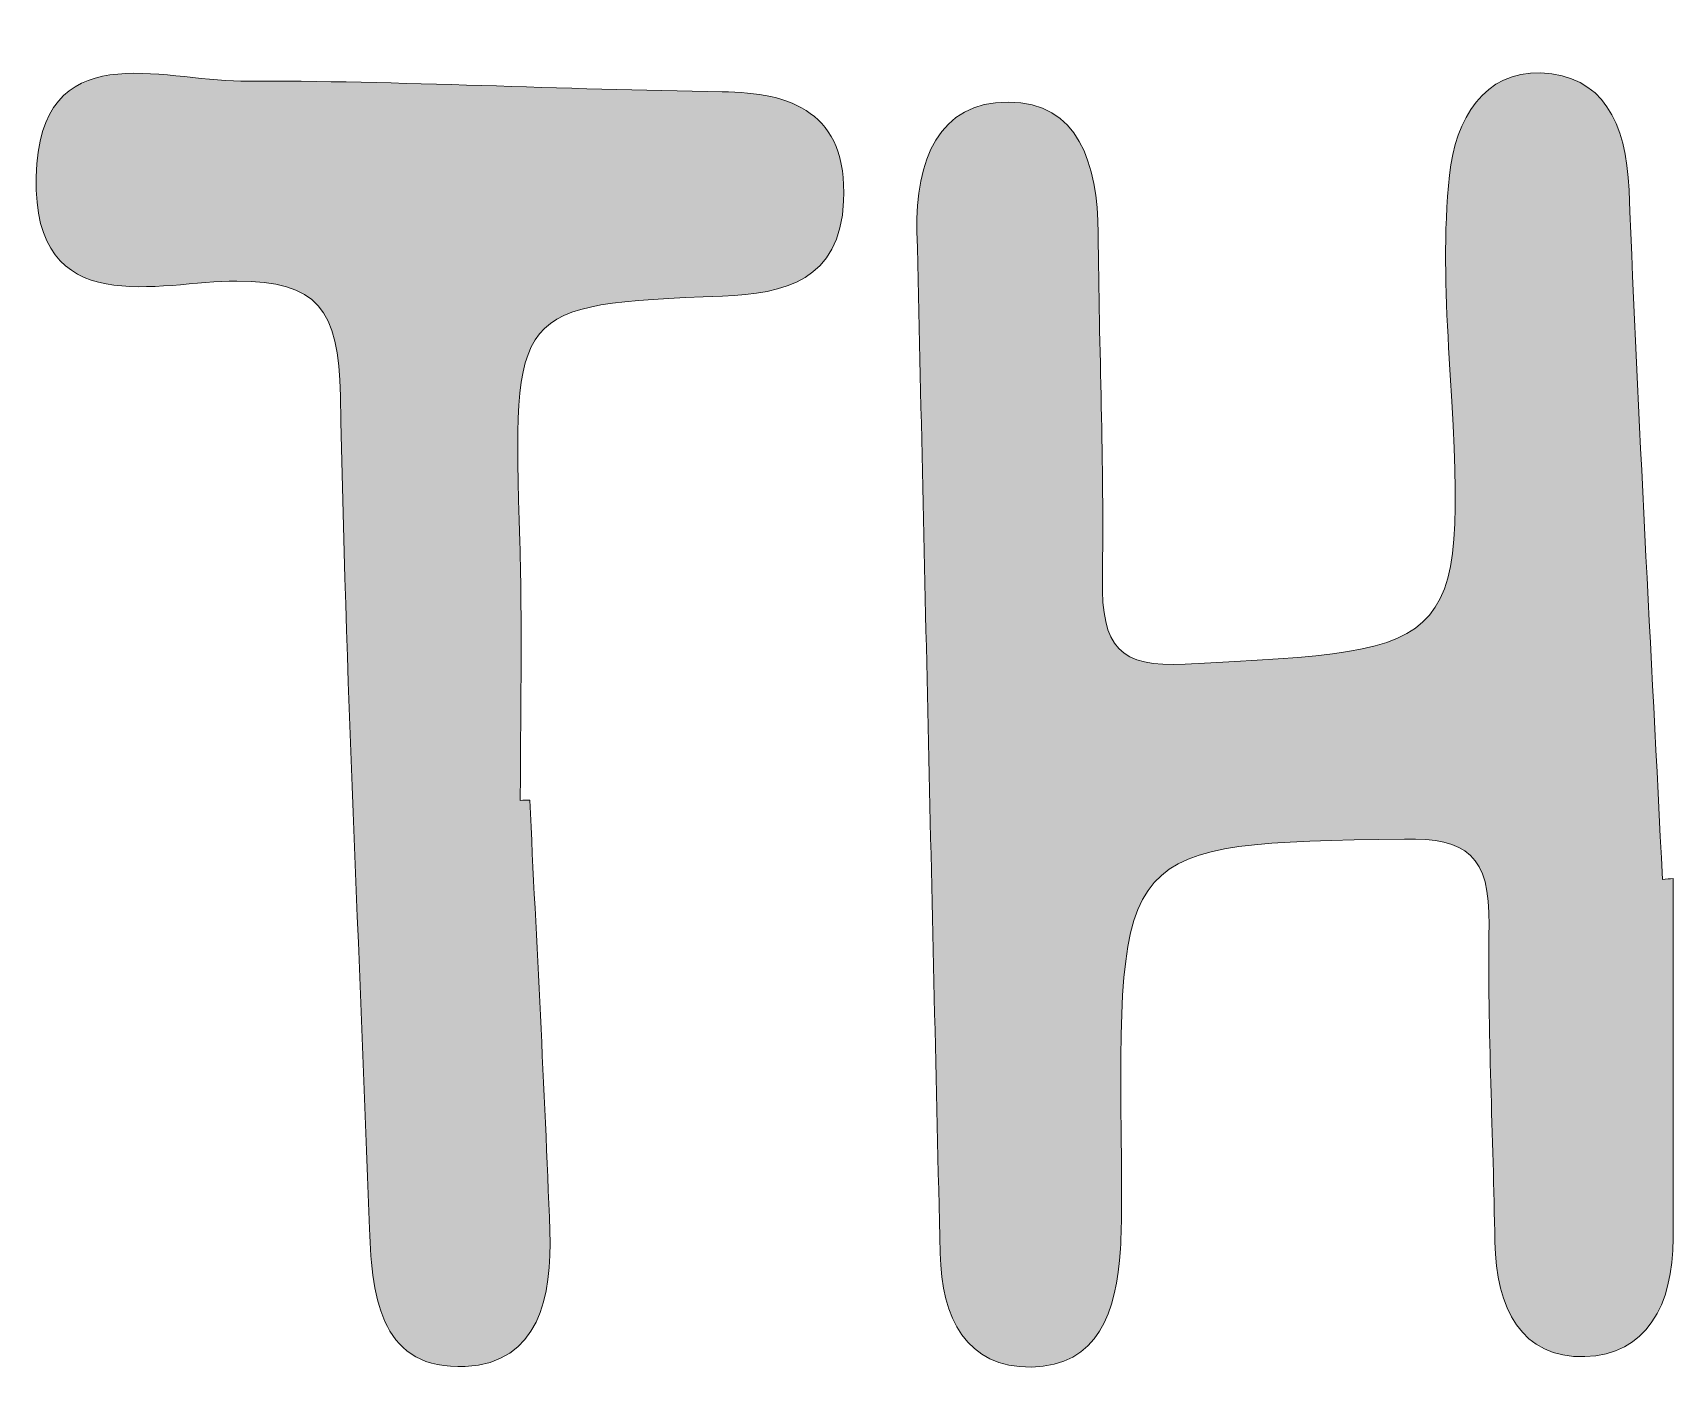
# Model space of a CAD drawing. Extents: x 556 to 1444, y -1436 to -564.
# Drawn here: x 1016.5 to 1103.4, y -1327.8 to -1257 of the extents above; entities that cross this region are included whole.
import ezdxf

# ---------------------------------------------------------------- set-up
doc = ezdxf.new("R2010")
doc.units = 0
doc.header["$MEASUREMENT"] = 0
doc.layers.add('katman 1', color=7, linetype='Continuous')

# ---------------------------------------------------------------- blocks, each defined once
blk = doc.blocks.new('block 3')
at = {"layer": 'katman 1', "true_color": 0x030303}
h = blk.add_hatch(color=18, dxfattribs=at)
h.dxf.hatch_style = 2
edge = h.paths.add_edge_path()
edge.add_spline(control_points=[(1042.825, -1297.655), (1043.185, -1305.253), (1043.614, -1312.851), (1043.89, -1320.465), (1044.015, -1323.981), (1043.309, -1327.467), (1039.409, -1327.65), (1035.038, -1327.849), (1034.471, -1324.226), (1034.333, -1320.358), (1033.821, -1305.651), (1033.06, -1290.959), (1032.797, -1276.252), (1032.714, -1271.604), (1031.553, -1270.183), (1027.306, -1270.167), (1023.185, -1270.167), (1016.504, -1272.399), (1016.684, -1264.648), (1016.85, -1257.02), (1023.323, -1259.573), (1027.528, -1259.573), (1036.02, -1259.558), (1044.513, -1260.032), (1053.019, -1260.139), (1056.684, -1260.184), (1059.658, -1261.224), (1059.45, -1265.917), (1059.271, -1270.152), (1056.325, -1270.825), (1053.033, -1270.962), (1041.885, -1271.421), (1041.926, -1271.497), (1042.3, -1283.972), (1042.438, -1288.528), (1042.327, -1293.099), (1042.327, -1297.67), (1042.507, -1297.655), (1042.659, -1297.655), (1042.825, -1297.655)], knot_values=[0, 0, 0, 0, 1, 1, 1, 2, 2, 2, 3, 3, 3, 4, 4, 4, 5, 5, 5, 6, 6, 6, 7, 7, 7, 8, 8, 8, 9, 9, 9, 10, 10, 10, 11, 11, 11, 12, 12, 12, 13, 13, 13, 13], degree=3, periodic=1)
h = blk.add_hatch(color=18, dxfattribs=at)
h.dxf.hatch_style = 2
edge = h.paths.add_edge_path()
edge.add_spline(control_points=[(1103.393, -1301.814), (1103.393, -1308.158), (1103.393, -1314.518), (1103.393, -1320.862), (1103.393, -1324.409), (1101.954, -1327.039), (1098.704, -1327.13), (1095.384, -1327.237), (1094.001, -1324.577), (1093.946, -1321.046), (1093.863, -1315.45), (1093.558, -1309.87), (1093.641, -1304.275), (1093.697, -1300.575), (1092.438, -1299.658), (1089.16, -1299.719), (1073.987, -1299.979), (1073.987, -1299.872), (1074.167, -1316.857), (1074.181, -1318.386), (1074.195, -1319.915), (1074.112, -1321.428), (1073.918, -1324.761), (1072.922, -1327.635), (1069.395, -1327.681), (1065.951, -1327.727), (1064.651, -1325.112), (1064.568, -1321.657), (1064.139, -1303.618), (1063.752, -1285.578), (1063.337, -1267.553), (1063.254, -1263.777), (1064.485, -1260.674), (1068.164, -1260.689), (1071.885, -1260.704), (1072.908, -1263.93), (1072.936, -1267.645), (1072.977, -1273.745), (1073.254, -1279.845), (1073.157, -1285.945), (1073.102, -1289.568), (1074.084, -1290.638), (1077.542, -1290.455), (1092.493, -1289.706), (1092.466, -1289.858), (1091.498, -1273.684), (1091.318, -1270.657), (1091.235, -1267.569), (1091.539, -1264.557), (1091.843, -1261.576), (1093.406, -1259.023), (1096.38, -1259.145), (1099.644, -1259.267), (1100.903, -1261.729), (1101.055, -1265.352), (1101.539, -1277.521), (1102.217, -1289.69), (1102.825, -1301.86), (1103.033, -1301.829), (1103.213, -1301.829), (1103.393, -1301.814)], knot_values=[0, 0, 0, 0, 1, 1, 1, 2, 2, 2, 3, 3, 3, 4, 4, 4, 5, 5, 5, 6, 6, 6, 7, 7, 7, 8, 8, 8, 9, 9, 9, 10, 10, 10, 11, 11, 11, 12, 12, 12, 13, 13, 13, 14, 14, 14, 15, 15, 15, 16, 16, 16, 17, 17, 17, 18, 18, 18, 19, 19, 19, 20, 20, 20, 20], degree=3, periodic=1)
at = {"layer": 'katman 1', "lineweight": 0}
for points, knots in [([(1042.825, -1297.655), (1043.185, -1305.253), (1043.614, -1312.851), (1043.89, -1320.465), (1044.015, -1323.981), (1043.309, -1327.467), (1039.409, -1327.65), (1035.038, -1327.849), (1034.471, -1324.226), (1034.333, -1320.358), (1033.821, -1305.651), (1033.06, -1290.959), (1032.797, -1276.252), (1032.714, -1271.604), (1031.553, -1270.183), (1027.306, -1270.167), (1023.185, -1270.167), (1016.504, -1272.399), (1016.684, -1264.648), (1016.85, -1257.02), (1023.323, -1259.573), (1027.528, -1259.573), (1036.02, -1259.558), (1044.513, -1260.032), (1053.019, -1260.139), (1056.684, -1260.184), (1059.658, -1261.224), (1059.45, -1265.917), (1059.271, -1270.152), (1056.325, -1270.825), (1053.033, -1270.962), (1041.885, -1271.421), (1041.926, -1271.497), (1042.3, -1283.972), (1042.438, -1288.528), (1042.327, -1293.099), (1042.327, -1297.67), (1042.507, -1297.655), (1042.659, -1297.655), (1042.825, -1297.655)], [0, 0, 0, 0, 1, 1, 1, 2, 2, 2, 3, 3, 3, 4, 4, 4, 5, 5, 5, 6, 6, 6, 7, 7, 7, 8, 8, 8, 9, 9, 9, 10, 10, 10, 11, 11, 11, 12, 12, 12, 13, 13, 13, 13]), ([(1103.393, -1301.814), (1103.393, -1308.158), (1103.393, -1314.518), (1103.393, -1320.862), (1103.393, -1324.409), (1101.954, -1327.039), (1098.704, -1327.13), (1095.384, -1327.237), (1094.001, -1324.577), (1093.946, -1321.046), (1093.863, -1315.45), (1093.558, -1309.87), (1093.641, -1304.275), (1093.697, -1300.575), (1092.438, -1299.658), (1089.16, -1299.719), (1073.987, -1299.979), (1073.987, -1299.872), (1074.167, -1316.857), (1074.181, -1318.386), (1074.195, -1319.915), (1074.112, -1321.428), (1073.918, -1324.761), (1072.922, -1327.635), (1069.395, -1327.681), (1065.951, -1327.727), (1064.651, -1325.112), (1064.568, -1321.657), (1064.139, -1303.618), (1063.752, -1285.578), (1063.337, -1267.553), (1063.254, -1263.777), (1064.485, -1260.674), (1068.164, -1260.689), (1071.885, -1260.704), (1072.908, -1263.93), (1072.936, -1267.645), (1072.977, -1273.745), (1073.254, -1279.845), (1073.157, -1285.945), (1073.102, -1289.568), (1074.084, -1290.638), (1077.542, -1290.455), (1092.493, -1289.706), (1092.466, -1289.858), (1091.498, -1273.684), (1091.318, -1270.657), (1091.235, -1267.569), (1091.539, -1264.557), (1091.843, -1261.576), (1093.406, -1259.023), (1096.38, -1259.145), (1099.644, -1259.267), (1100.903, -1261.729), (1101.055, -1265.352), (1101.539, -1277.521), (1102.217, -1289.69), (1102.825, -1301.86), (1103.033, -1301.829), (1103.213, -1301.829), (1103.393, -1301.814)], [0, 0, 0, 0, 1, 1, 1, 2, 2, 2, 3, 3, 3, 4, 4, 4, 5, 5, 5, 6, 6, 6, 7, 7, 7, 8, 8, 8, 9, 9, 9, 10, 10, 10, 11, 11, 11, 12, 12, 12, 13, 13, 13, 14, 14, 14, 15, 15, 15, 16, 16, 16, 17, 17, 17, 18, 18, 18, 19, 19, 19, 20, 20, 20, 20])]:
    blk.add_open_spline(points, degree=3, knots=knots, dxfattribs=at)
blk = doc.blocks.new('block 2')
at = {"layer": 'katman 1'}
blk.add_blockref('block 3', (0, 0), dxfattribs=at)

msp = doc.modelspace()

# ---------------------------------------------------------------- block references
at = {"layer": 'katman 1'}
msp.add_blockref('block 2', (0, 0), dxfattribs=at)

doc.saveas('drawing.dxf')
